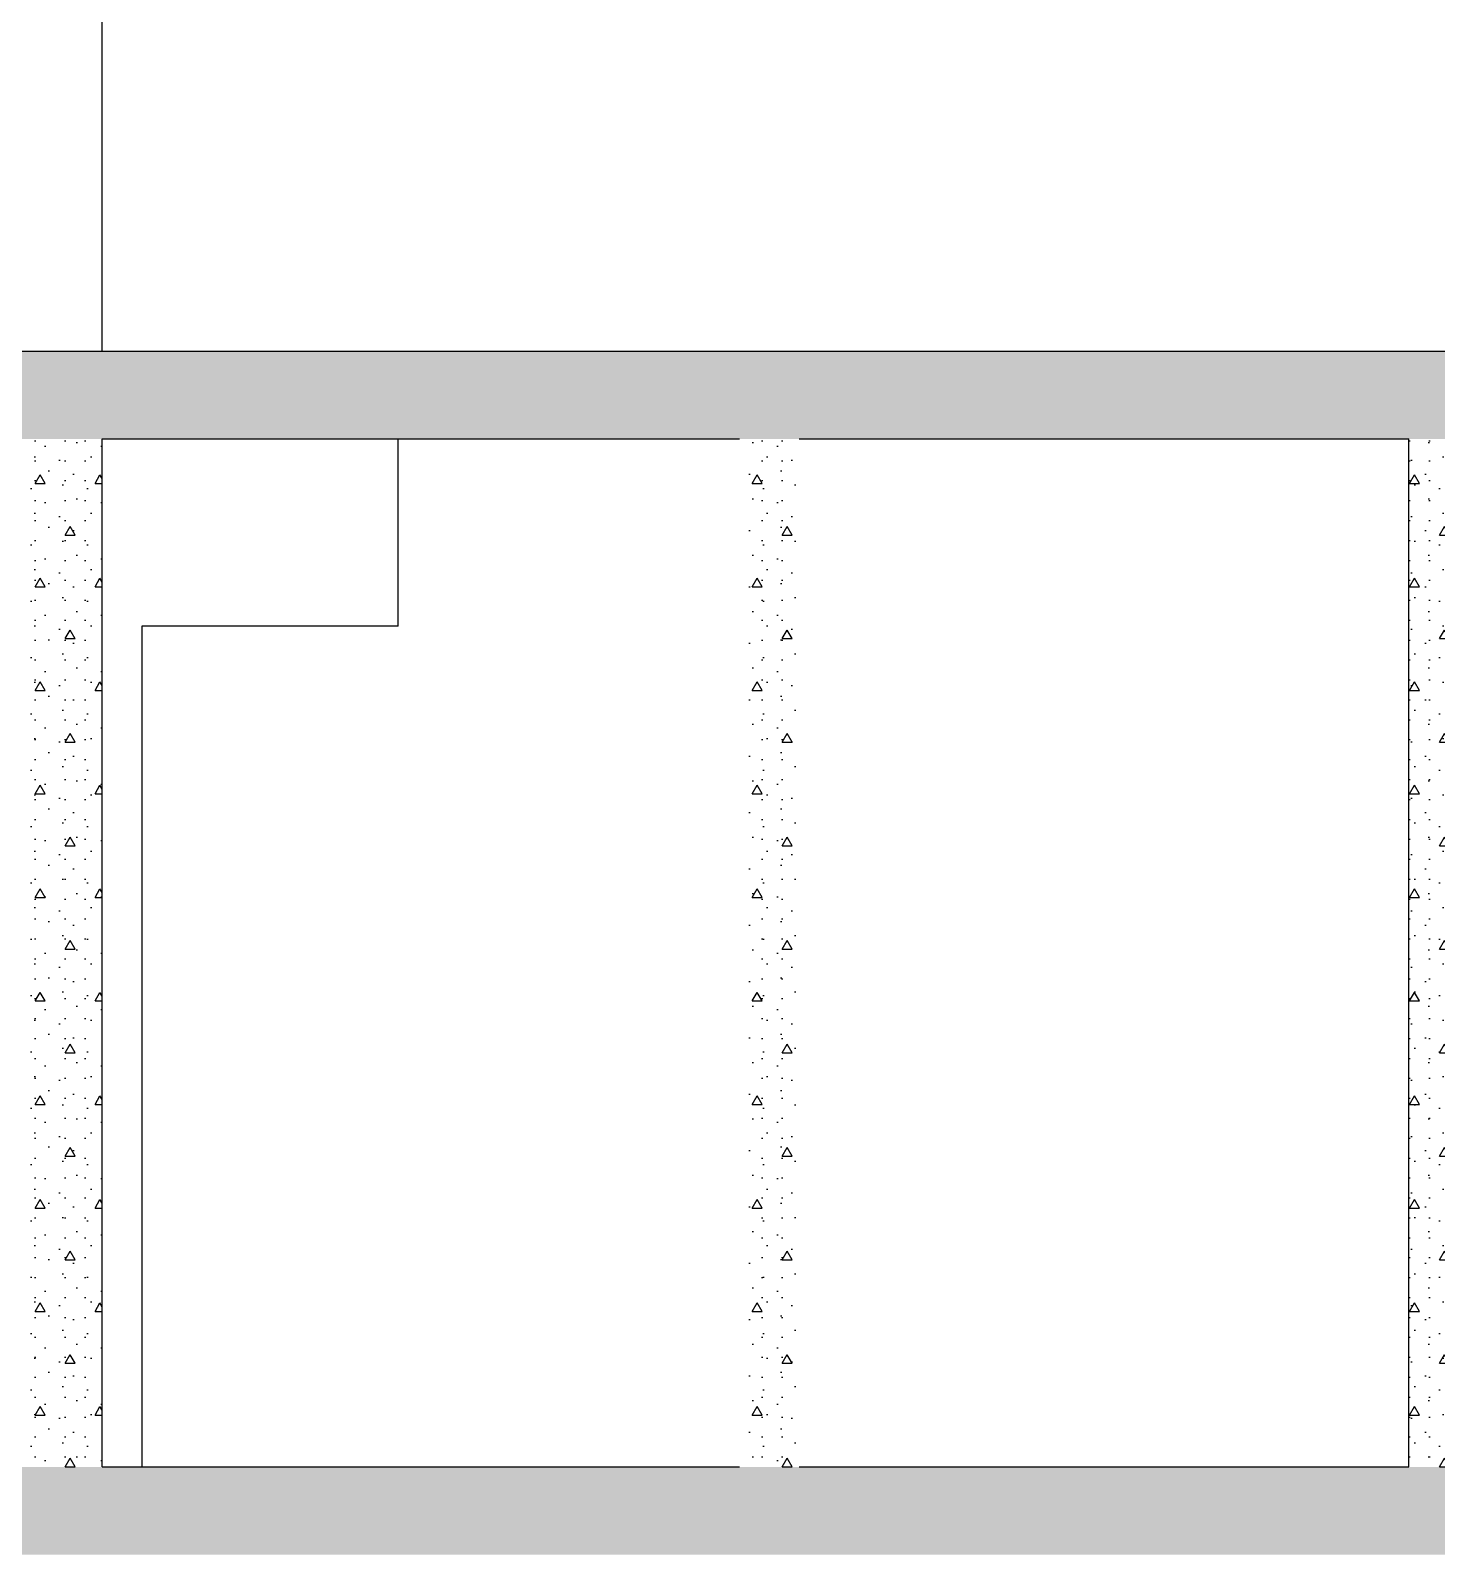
# Model space of a CAD drawing. Header units: millimetres. Extents: x 15 to 2176, y 3 to 641.
# Drawn here: x 1348 to 1418.6, y 88.1 to 164.6 of the extents above; entities that cross this region are included whole.
import ezdxf
from ezdxf.xclip import XClip

# ---------------------------------------------------------------- set-up
doc = ezdxf.new("R2010")
doc.units = ezdxf.units.MM
doc.header["$MEASUREMENT"] = 0
doc.header["$XCLIPFRAME"] = 0
for name, color, linetype in [('A--------P-', 7, 'Continuous'), ('A-01SF-----', 7, 'Continuous'), ('A-27B------', 7, 'Continuous')]:
    doc.layers.add(name, color=color, linetype=linetype)
pattern_1 = [(0, (1499.748, 92.474), (0, 5.19615), [0.5, -2.5]), (0, (1501.248, 95.072), (0, 5.19615), [0.5, -2.5]), (60, (1499.748, 92.474), (-4.5, 2.59808), [0.5, -2.5]), (60, (1502.748, 92.474), (-4.5, 2.59808), [0.5, -2.5]), (120, (1500.248, 92.474), (4.5, 2.59808), [0.5, -2.5]), (120, (1503.248, 92.474), (4.5, 2.59808), [0.5, -2.5]), (0, (1499.7481, 92.9741), (0, 1), [0, -1, 0, -1.5]), (45, (1500.2481, 92.9741), (-0.7071068, 0.7071068), [0, -0.75, 0, -1.25])]

# ---------------------------------------------------------------- blocks, each defined once
blk = doc.blocks.new('Drawing_3_3', base_point=(1339.37, 329.559))
at = {"layer": 'A-01SF-----', "linetype": 'Continuous'}
h = blk.add_hatch(dxfattribs=at)
h.set_pattern_fill('BETONG__STD__0003', color=256, style=0, pattern_type=2)
h.set_pattern_definition(pattern_1)
h.paths.add_polyline_path([(1366.479, 148.474), (1235.348, 148.474), (1235.348, 144.074), (1366.479, 144.074)])
h = blk.add_hatch(dxfattribs=at)
h.set_pattern_fill('BETONG__STD__0003', color=256, style=0, pattern_type=2)
h.set_pattern_definition(pattern_1)
h.paths.add_polyline_path([(1497.61, 144.074), (1497.61, 148.474), (1366.479, 148.474), (1366.479, 144.074)])
h = blk.add_hatch(dxfattribs=at)
h.set_pattern_fill('BETONG__STD__0003', color=256, style=0, pattern_type=2)
h.set_pattern_definition(pattern_1)
h.paths.add_polyline_path([(1366.479, 92.474), (1235.348, 92.474), (1235.348, 88.074), (1366.479, 88.074)])
h = blk.add_hatch(dxfattribs=at)
h.set_pattern_fill('BETONG__STD__0003', color=256, style=0, pattern_type=2)
h.set_pattern_definition(pattern_1)
h.paths.add_polyline_path([(1503.21, 88.074), (1503.21, 92.474), (1366.479, 92.474), (1366.479, 88.074)])
at = {"layer": 'A-27B------', "linetype": 'Continuous'}
h = blk.add_hatch(dxfattribs=at)
h.set_pattern_fill('BETONG__STD__0003', color=256, style=0, pattern_type=2)
h.set_pattern_definition(pattern_1)
h.paths.add_polyline_path([(1346.61, 144.074), (1346.61, 92.474), (1351.61, 92.474), (1351.61, 144.074)])
h = blk.add_hatch(dxfattribs=at)
h.set_pattern_fill('BETONG__STD__0003', color=256, style=0, pattern_type=2)
h.set_pattern_definition(pattern_1)
h.paths.add_polyline_path([(1383.61, 144.074), (1383.61, 92.474), (1386.61, 92.474), (1386.61, 144.074)])
h = blk.add_hatch(dxfattribs=at)
h.set_pattern_fill('BETONG__STD__0003', color=256, style=0, pattern_type=2)
h.set_pattern_definition(pattern_1)
h.paths.add_polyline_path([(1383.61, 144.074), (1383.61, 92.474), (1386.61, 92.474), (1386.61, 144.074)])
h = blk.add_hatch(dxfattribs=at)
h.set_pattern_fill('BETONG__STD__0003', color=256, style=0, pattern_type=2)
h.set_pattern_definition(pattern_1)
h.paths.add_polyline_path([(1420.21, 144.074), (1417.21, 144.074), (1417.21, 92.474), (1420.21, 92.474)])
at = {"layer": 'A-01SF-----'}
for p, q in [((1235.348, 148.474), (1366.479, 148.474)), ((1366.479, 148.474), (1497.61, 148.474)), ((1351.61, 144.074), (1366.479, 144.074)), ((1366.479, 144.074), (1383.61, 144.074)), ((1386.61, 144.074), (1417.21, 144.074)), ((1351.61, 92.474), (1366.479, 92.474)), ((1366.479, 92.474), (1383.61, 92.474)), ((1386.61, 92.474), (1417.21, 92.474))]:
    blk.add_line(p, q, dxfattribs=at)
at = {"layer": 'A-27B------'}
for p, q in [((1351.61, 148.474), (1351.61, 198.474)), ((1351.61, 92.474), (1351.61, 144.074)), ((1366.479, 134.674), (1366.479, 144.074)), ((1417.21, 92.474), (1417.21, 144.074)), ((1366.479, 134.674), (1353.594, 134.674)), ((1353.594, 134.674), (1353.594, 92.474))]:
    blk.add_line(p, q, dxfattribs=at)

msp = doc.modelspace()

# ---------------------------------------------------------------- block references
at = {"layer": 'A--------P-'}
ref = msp.add_blockref('Drawing_3_3', (1339.37, 329.559), dxfattribs=at)
XClip(ref).set_block_clipping_path([(1079.1881029319, 18.4741086751), (1599.5527581567, 640.6436337123)])

doc.saveas('drawing.dxf')
